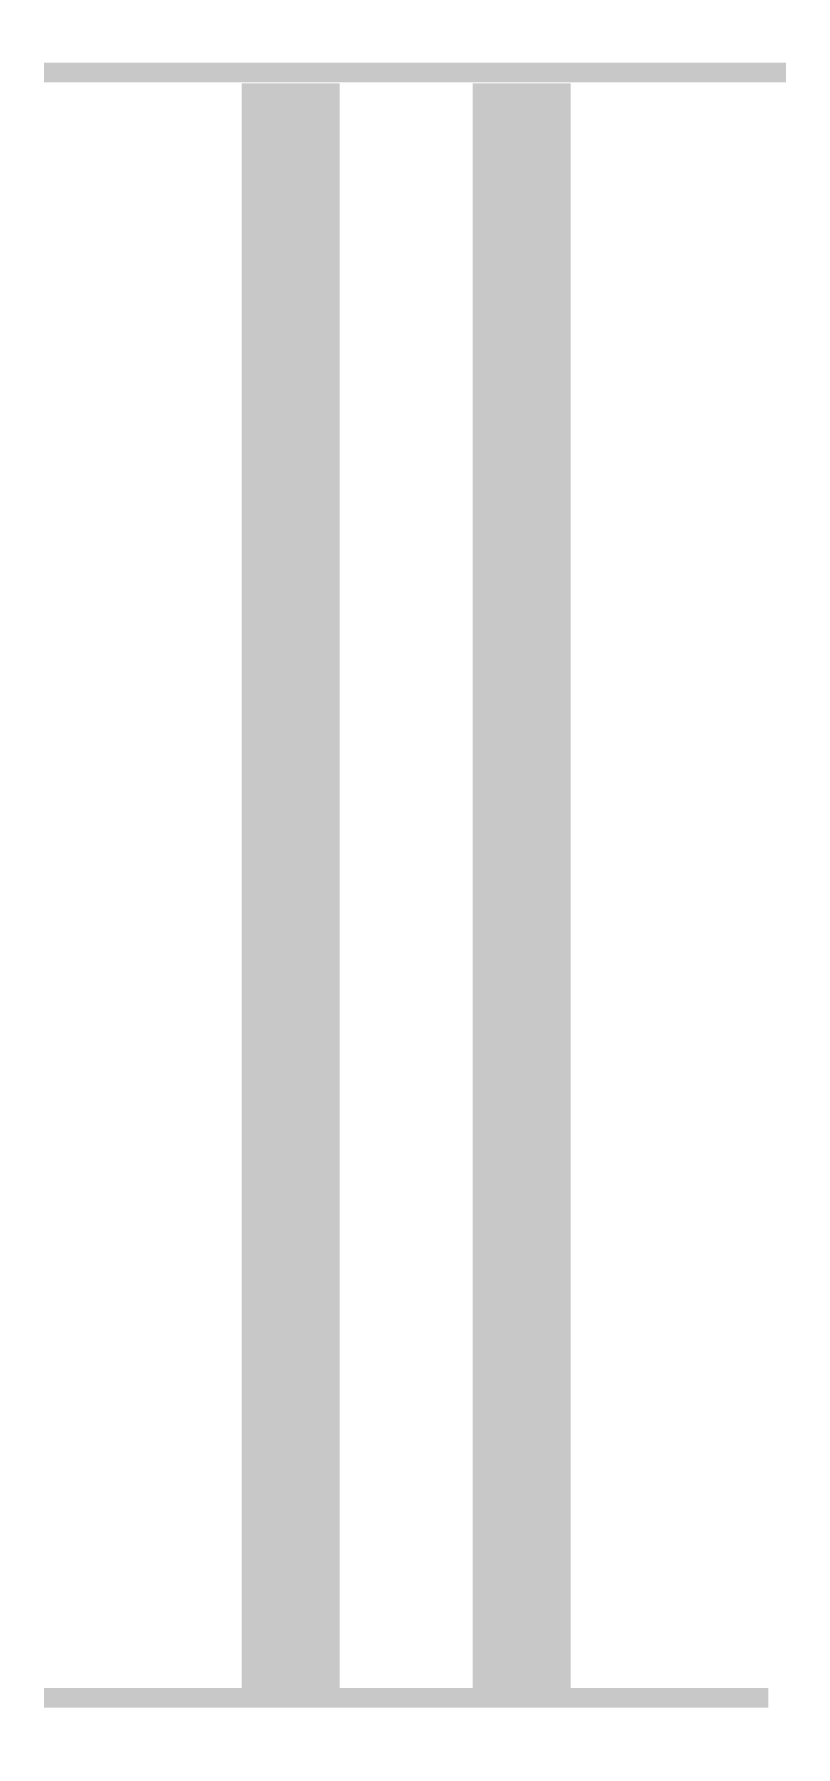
# Model space of a CAD drawing. Header units: inches. Extents: x 16928 to 514628, y -1471 to 241387.
# Drawn here: x 184602 to 185027, y 41514 to 42468 of the extents above; entities that cross this region are included whole.
import ezdxf

# ---------------------------------------------------------------- set-up
doc = ezdxf.new("R2010")
doc.units = ezdxf.units.IN
doc.header["$MEASUREMENT"] = 0
doc.layers.add('FITTING', color=8, linetype='Continuous')

msp = doc.modelspace()

# ---------------------------------------------------------------- linework, layer by layer
at = {"layer": 'FITTING', "color": 3}
for points, const_width in [([(184745.01, 41540.96), (184745.01, 42440.96)], 54.6), ([(184873.86, 41540.96), (184873.86, 42440.96)], 54.6), ([(184607.4, 42446.92), (184892.47, 42446.92)], 10.92), ([(184746.11, 42446.92), (185021.32, 42446.92)], 10.92), ([(184607.4, 41540.96), (184882.61, 41540.96)], 10.92), ([(184736.25, 41540.96), (185011.46, 41540.96)], 10.92)]:
    msp.add_lwpolyline(points, dxfattribs=dict(at, const_width=const_width))

doc.saveas('drawing.dxf')
